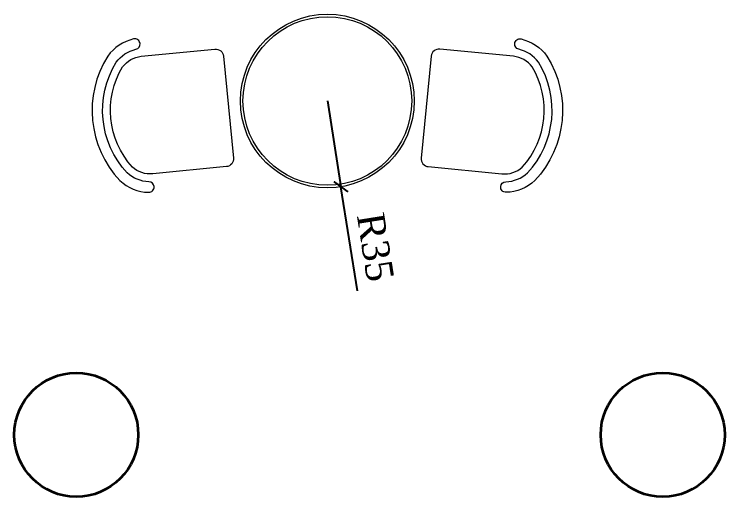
# Model space of a CAD drawing. Header units: millimetres. Extents: x 4980 to 19099, y 3891 to 5773.
# Drawn here: x 12008 to 12294.4, y 4198.4 to 4393 of the extents above; entities that cross this region are included whole.
import ezdxf

# ---------------------------------------------------------------- set-up
doc = ezdxf.new("R2010")
doc.units = ezdxf.units.MM
doc.layers.add('Kıtc-002 Çizgi', color=7, linetype='Continuous')
doc.layers.add('no3_ahşap gorunus on kalın', color=34, linetype='Continuous', lineweight=20)
doc.layers.add('no3_duvar tarama', color=253, linetype='Continuous', lineweight=9)
doc.layers.add('no3_mermer gorunus on_Stift_Nr__32', color=7, linetype='Continuous', lineweight=20, true_color=0xffc58a)
doc.layers.add('no3_tefris ön ince_Stift_Nr__194', color=7, linetype='Continuous', lineweight=20, true_color=0x3e007e)
doc.styles.add('ROMANSTW', font='georgia.ttf')
doc.dimstyles.new('M1', dxfattribs={"dimtxt": 11, "dimasz": 5, "dimexe": 2, "dimexo": 5, "dimgap": 3, "dimtad": 1, "dimdec": 1, "dimzin": 12, "dimdsep": 46, "dimtxsty": 'ROMANSTW', "dimblk": 'ARCHTICK', "dimcen": 0.09, "dimclrd": 251, "dimclre": 251, "dimclrt": 1, "dimadec": 0, "dimazin": 0, "dimtfac": 1, "dimtdec": 1, "dimtix": 1, "dimtmove": 0, "dimatfit": 3, "dimldrblk": 'ARCHTICK', "dimfxl": 1, "dimtolj": 1, "dimtzin": 0, "dimarcsym": 0})

# ---------------------------------------------------------------- blocks, each defined once
blk = doc.blocks.new('S2')
at = {"layer": 'no3_tefris ön ince_Stift_Nr__194', "linetype": 'Continuous', "flags": 128}
for points in [[(-366.36, 3123.35, 0.178701), (-357.54, 3126.97, 0.336852), (-353.17, 3171.56, 0.178701), (-361.12, 3176.83, -0.375565), (-362.74, 3179.09, -0.453948), (-360.15, 3180.95, -0.178701), (-349.76, 3174.06, -0.3419), (-354.67, 3123.85, -0.178701), (-366.2, 3119.12, -0.453948), (-368.39, 3121.44, -0.375565)], [(-363.24, 3173.97), (-392.93, 3176.87, 0.414214), (-396.4, 3174.02), (-400.42, 3132.94, 0.414214), (-397.57, 3129.47), (-367.88, 3126.56, 0.213422), (-359.69, 3129.31, 0.332144), (-355.73, 3169.69, 0.213422)]]:
    blk.add_lwpolyline(points, format="xyb", close=True, dxfattribs=at)
blk = doc.blocks.new('_ArchTick')
at = {"layer": 'Kıtc-002 Çizgi', "color": 0, "const_width": 0.15}
blk.add_lwpolyline([(-0.5, -0.5), (0.5, 0.5)], dxfattribs=at)
blk = doc.blocks.new('*D125')
at = {"layer": 'Defpoints', "color": 0, "transparency": 16777216}
for p in [(12134.18, 4358.01), (12139.66, 4323.44)]:
    blk.add_point(p, dxfattribs=at)
at = {"layer": 'no3_duvar tarama', "color": 251, "lineweight": -2, "transparency": 16777216}
for p in [(12134.18, 4358.01), (12146.32, 4281.48)]:
    blk.add_line(p, (12139.66, 4323.44), dxfattribs=at)
at = {"layer": 'no3_duvar tarama', "color": 251, "lineweight": -2, "transparency": 16777216, "xscale": 5, "yscale": 5, "zscale": 5, "rotation": 99.0068779989427}
blk.add_blockref('_ArchTick', (12139.66, 4323.44), dxfattribs=at)
at = {"layer": 'no3_duvar tarama', "color": 1, "transparency": 16777216, "insert": (12153.55, 4299.07), "char_height": 11, "attachment_point": 5, "rotation": 279.0069, "style": 'ROMANSTW'}
blk.add_mtext('\\A1;R35', dxfattribs=at)

msp = doc.modelspace()

# ---------------------------------------------------------------- linework, layer by layer
at = {"layer": 'no3_ahşap gorunus on kalın', "lineweight": 35}
for centre in [(12032.99, 4223.4), (12269.35, 4223.4)]:
    msp.add_circle(centre, 25, dxfattribs=at)
at = {"layer": 'no3_mermer gorunus on_Stift_Nr__32', "linetype": 'Continuous'}
for radius in [35, 34]:
    msp.add_circle((12134.18, 4358.01), radius, dxfattribs=at)

# ---------------------------------------------------------------- block references
at = {"layer": 'no3_duvar tarama', "xscale": -1}
msp.add_blockref('S2', (11695.94, 1202.06), dxfattribs=at)
at = {"layer": 'no3_duvar tarama'}
msp.add_blockref('S2', (12572.43, 1202.06), dxfattribs=at)

# ---------------------------------------------------------------- dimensions: what is measured, and where the dimension line sits
dim = msp.add_radius_dim(center=(12134.18, 4358.01), mpoint=(12139.66, 4323.44), dimstyle='M1', dxfattribs=at)
dim.commit()
dim.dimension.update_dxf_attribs({"geometry": '*D125', "text_midpoint": (12153.55, 4299.07)})

doc.saveas('drawing.dxf')
